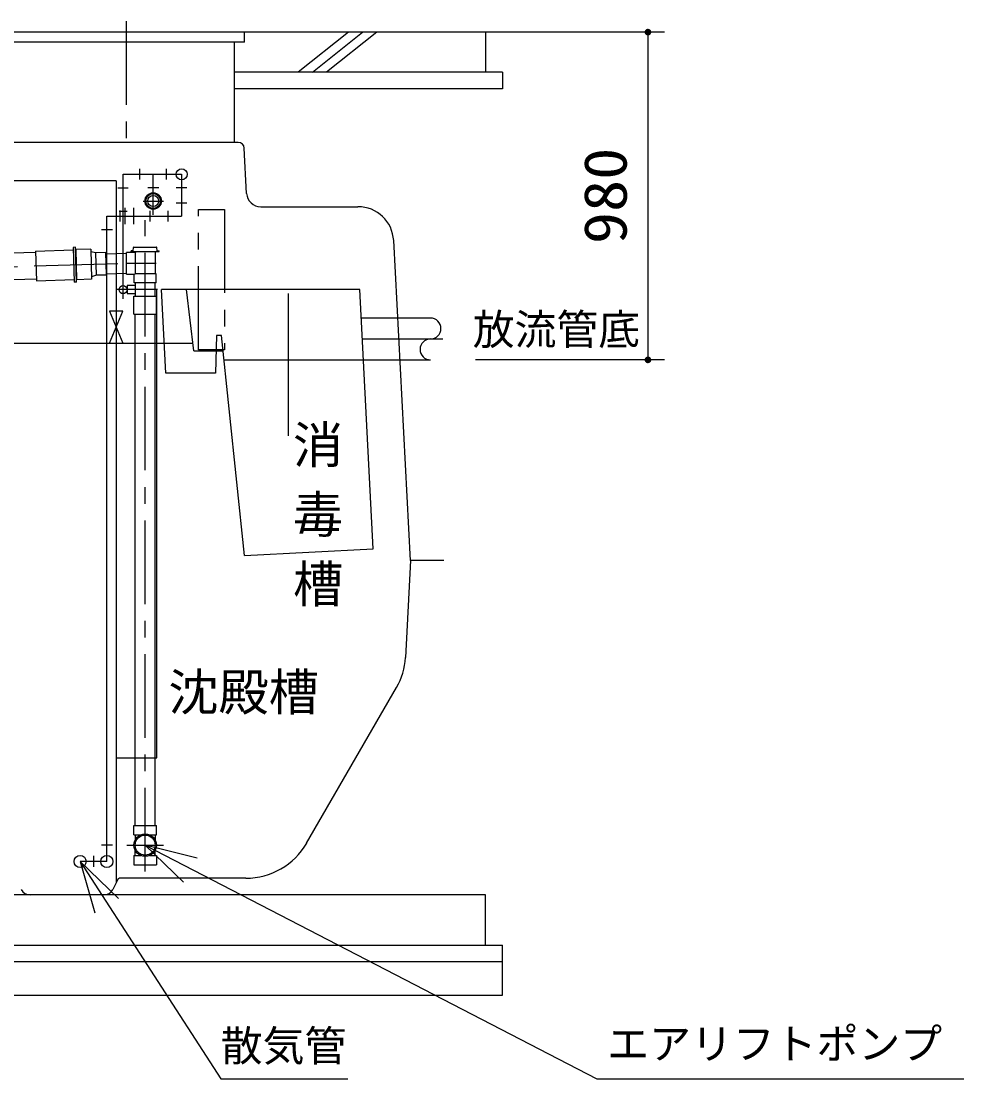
# Model space of a CAD drawing. Units: millimetres, scale not verified. Extents: x -14850 to 14850, y -10500 to 10500.
# Drawn here: x -5867 to -3047, y -5646 to -2483 of the extents above; entities that cross this region are included whole.
import ezdxf
from ezdxf.enums import TextEntityAlignment as Align

# ---------------------------------------------------------------- set-up
doc = ezdxf.new("R2010")
doc.units = ezdxf.units.MM
doc.header["$LTSCALE"] = 50
doc.linetypes.add('CHAIN1', pattern=[8, 5, -1, 1, -1])
doc.linetypes.add('LONG_DASHED1', pattern=[7, 6, -1])
for name, color, linetype, lineweight in [('0-0_製作', 5, 'Continuous', 25), ('0-1_躯体', 5, 'Continuous', 25), ('0-2_寸法', 3, 'LONG_DASHED1', 25), ('0-3_空気管', 3, 'CHAIN1', 25), ('0-5_機器', 3, 'Continuous', 25)]:
    doc.layers.add(name, color=color, linetype=linetype, lineweight=lineweight)
doc.styles.add('ＭＳ ゴシック', font='')
doc.styles.get('ＭＳ ゴシック').set_extended_font_data('MS Gothic')

msp = doc.modelspace()

# ---------------------------------------------------------------- linework, layer by layer
at = {"layer": '0-0_製作', "color": 3}
for p, q in [((-5529.85, -4887.63), (-5526.52, -4887.63)), ((-5529.85, -4915.73), (-5529.85, -4887.63)), ((-5526.34, -4887.63), (-5462.84, -4887.63)), ((-5529.85, -4915.73), (-5509.28, -4915.73)), ((-5526.52, -4915.73), (-5526.52, -4932.08)), ((-5466.34, -4915.73), (-5466.34, -4931.72)), ((-5526.52, -4977.54), (-5526.52, -4961.19)), ((-5466.34, -4977.54), (-5466.34, -4961.55)), ((-5529.85, -4977.54), (-5529.85, -5005.64)), ((-5529.85, -4977.54), (-5509.28, -4977.54)), ((-5529.85, -5005.64), (-5526.52, -5005.64)), ((-5526.34, -5005.64), (-5462.84, -5005.64))]:
    msp.add_line(p, q, dxfattribs=at)
for points in [[(-5483.41, -4915.73), (-5462.84, -4915.73), (-5462.84, -4887.63)], [(-5483.41, -4977.54), (-5462.84, -4977.54), (-5462.84, -5005.64)]]:
    msp.add_lwpolyline(points, dxfattribs=at)
for radius in [33.5, 30]:
    msp.add_circle((-5496.34, -4946.64), radius, dxfattribs=at)
at = {"layer": '0-1_躯体', "color": 2}
for p, q in [((-3942.46, -2515.64), (-11035.13, -2515.64)), ((-5198.84, -2545.64), (-5198.84, -2515.64)), ((-4888.3, -2515.64), (-5038.3, -2635.64)), ((-4995.87, -2635.64), (-4845.87, -2515.64)), ((-4803.44, -2515.64), (-4953.44, -2635.64)), ((-4477.84, -2515.64), (-4477.84, -2635.64)), ((-3992.46, -2515.64), (-3992.46, -3495.64)), ((-5198.84, -2545.64), (-5906.84, -2545.64)), ((-5228.84, -2845.64), (-5228.84, -2545.64)), ((-4427.84, -2635.64), (-5228.84, -2635.64)), ((-3942.46, -3495.64), (-4508.04, -3495.64)), ((-4477.84, -5095.64), (-9577.84, -5095.64)), ((-4477.84, -5245.64), (-4477.84, -5095.64)), ((-9627.84, -5245.64), (-4427.84, -5245.64)), ((-4427.84, -5395.64), (-4427.84, -5245.64)), ((-4427.84, -5295.64), (-9627.84, -5295.64)), ((-9627.84, -5395.64), (-4427.84, -5395.64))]:
    msp.add_line(p, q, dxfattribs=at)
at = {"layer": '0-1_躯体', "color": 3}
for p, q in [((-5217.83, -2845.64), (-5887.85, -2845.64)), ((-5192.78, -2997.83), (-5199.86, -2862.69)), ((-5562.34, -2940.64), (-5387.34, -2940.64)), ((-5562.34, -3312.64), (-5562.34, -2940.64)), ((-5512.34, -2956.64), (-5512.34, -2924.64)), ((-5472.34, -3020.64), (-5472.34, -2940.64)), ((-5432.34, -2956.64), (-5432.34, -2924.64)), ((-5387.34, -2940.64), (-5387.34, -3065.64)), ((-5582.84, -2960.33), (-5910.95, -2960.33)), ((-5582.84, -2960.33), (-5582.84, -5058)), ((-5546.84, -2982.64), (-5577.84, -2982.64)), ((-5488.84, -2980.64), (-5455.84, -2980.64)), ((-5403.34, -2980.64), (-5371.34, -2980.64)), ((-5403.34, -3025.64), (-5371.34, -3025.64)), ((-5610.91, -4995.64), (-5610.91, -3065.64)), ((-5610.91, -3065.64), (-5387.34, -3065.64)), ((-5574.34, -3050.64), (-5550.35, -3050.64)), ((-5570.91, -3082.14), (-5570.91, -3049.14)), ((-5556.91, -3041.14), (-5556.91, -3090.14)), ((-5530.91, -3041.14), (-5530.91, -3090.14)), ((-5480.91, -3081.64), (-5480.91, -3049.64)), ((-5427.34, -3081.64), (-5427.34, -3049.64)), ((-5150.83, -3037.64), (-4859.83, -3037.64)), ((-5627.41, -3105.64), (-5594.41, -3105.64)), ((-5701.25, -3263.04), (-5704.31, -3159.08)), ((-5532.14, -3170.04), (-5531.6, -3159.78)), ((-5530.6, -3158.84), (-5462.08, -3158.84)), ((-5462.84, -3161.64), (-5462.79, -3161.69)), ((-5460.55, -3170.04), (-5461.09, -3159.78)), ((-4702.84, -4095.64), (-4752.98, -3139.04)), ((-5823.9, -3174.6), (-5893.87, -3176.66)), ((-5824.03, -3170.1), (-5711.58, -3166.8)), ((-5824.03, -3170.1), (-5821.42, -3259.06)), ((-5659.12, -3164.76), (-5704.1, -3166.08)), ((-5659.12, -3164.76), (-5656.48, -3254.72)), ((-5641.82, -3242.78), (-5643.79, -3175.81)), ((-5611.83, -3241.9), (-5613.8, -3174.93)), ((-5613.7, -3178.43), (-5552.34, -3176.62)), ((-5552.34, -3239.09), (-5552.34, -3174.19)), ((-5552.04, -3173.89), (-5526.84, -3173.89)), ((-5532.14, -3170.04), (-5537.97, -3170.04)), ((-5537.97, -3171.84), (-5537.97, -3170.04)), ((-5537.97, -3171.84), (-5454.72, -3171.84)), ((-5526.84, -3173.89), (-5526.84, -3171.84)), ((-5526.84, -3173.89), (-5524.84, -3176.14)), ((-5524.84, -3238.14), (-5524.84, -3176.14)), ((-5465.84, -3237.14), (-5465.84, -3171.84)), ((-5460.55, -3170.04), (-5454.72, -3170.04)), ((-5454.72, -3171.84), (-5454.72, -3170.04)), ((-5821.55, -3254.57), (-5891.52, -3256.62)), ((-5821.42, -3259.06), (-5708.97, -3255.76)), ((-5656.48, -3254.72), (-5701.46, -3256.04)), ((-5611.94, -3238.4), (-5552.34, -3236.65)), ((-5552.04, -3239.39), (-5529.09, -3239.39)), ((-5529.09, -3239.39), (-5526.73, -3238.14)), ((-5529.09, -3265.34), (-5529.09, -3239.39)), ((-5464.59, -3238.14), (-5526.73, -3238.14)), ((-5463.59, -3265.34), (-5463.59, -3239.14)), ((-5701.25, -3263.04), (-5708.75, -3263.26)), ((-5550.34, -3273.64), (-5550.34, -3297.64)), ((-5526.34, -3273.64), (-5550.34, -3273.64)), ((-5463.89, -3265.64), (-5528.79, -3265.64)), ((-5526.34, -3265.64), (-5526.34, -3305.64)), ((-5466.34, -3305.64), (-5466.34, -3265.64)), ((-4854.48, -3285.64), (-5447.49, -3285.64)), ((-5350.38, -3468.64), (-5372.85, -3285.64)), ((-5550.34, -3297.64), (-5526.34, -3297.64)), ((-5529.84, -3358.64), (-5529.84, -3305.64)), ((-5529.84, -3305.64), (-5462.84, -3305.64)), ((-5067.53, -3722.49), (-5067.53, -3296.7)), ((-5602.84, -3445.64), (-5562.84, -3349.64)), ((-5526.34, -4887.63), (-5526.34, -3358.64)), ((-5466.34, -4887.63), (-5466.34, -3358.64)), ((-4642.84, -3370.64), (-4850.03, -3370.64)), ((-9288.78, -3445.64), (-5353.21, -3445.64)), ((-5199.24, -4081.02), (-5268.44, -3422.64)), ((-5350.38, -3468.64), (-5263.61, -3468.64)), ((-5260.77, -3495.64), (-4642.84, -3495.64)), ((-4702.84, -4095.64), (-4718.05, -4385.72)), ((-4602.84, -4095.64), (-4702.84, -4095.64)), ((-5013.26, -4940.64), (-4744.57, -4475.25)), ((-5582.84, -4685.64), (-5461.84, -4685.64)), ((-5627.41, -4945.64), (-5594.41, -4945.64)), ((-5496.34, -4946.64), (-4145.07, -5645.64)), ((-5610.91, -4995.64), (-5690.91, -4995.64)), ((-5690.91, -4995.64), (-5269.95, -5645.64)), ((-5650.91, -4979.14), (-5650.91, -5012.14)), ((-5526.34, -5005.64), (-5466.34, -5005.64)), ((-5579.43, -5051.16), (-5593.37, -5079.05)), ((-5195.12, -5045.64), (-5570.48, -5045.64)), ((-5620.2, -5095.64), (-5840.48, -5095.64)), ((-5269.95, -5645.64), (-4889.68, -5645.64)), ((-4145.07, -5645.64), (-3047.45, -5645.64))]:
    msp.add_line(p, q, dxfattribs=at)
at = {"layer": '0-1_躯体', "color": 3, "linetype": 'LONG_DASHED1'}
for p, q in [((-5472.34, -3061.9), (-5472.34, -2976.16)), ((-5502.71, -3020.64), (-5441.11, -3020.64)), ((-5704.1, -3166.08), (-5701.46, -3256.04)), ((-5551.47, -4946.64), (-5441.79, -4946.64))]:
    msp.add_line(p, q, dxfattribs=at)
at = {"layer": '0-1_躯体', "color": 3}
for points in [[(-5704.31, -3159.08), (-5711.8, -3159.3), (-5708.75, -3263.26)], [(-5613.8, -3174.93), (-5643.79, -3175.81), (-5658.9, -3172.25)], [(-5611.83, -3241.9), (-5641.82, -3242.78), (-5656.7, -3247.22)], [(-5461.84, -4685.64), (-5461.84, -3285.64), (-5582.84, -3285.64)], [(-5285.74, -3535.64), (-5434.39, -3535.64), (-5447.49, -3285.64)], [(-5199.24, -4081.02), (-4813.86, -4060.82), (-4854.48, -3285.64)], [(-5529.84, -3358.64), (-5462.84, -3358.64), (-5462.84, -3305.64)], [(-5562.84, -3349.64), (-5602.84, -3349.64), (-5562.84, -3445.64)], [(-5268.44, -3422.64), (-5282.78, -3422.64), (-5285.74, -3535.64)], [(-5341.1, -4985.34), (-5496.34, -4946.64), (-5381.25, -5057.78)], [(-5575.78, -5106.74), (-5690.91, -4995.64), (-5646.75, -5149.42)]]:
    msp.add_lwpolyline(points, dxfattribs=at)
for centre, radius in [((-5387.34, -2940.64), 16.5), ((-5472.34, -3020.64), 24.5), ((-5472.34, -3020.64), 22), ((-5472.34, -3020.64), 16.5), ((-5562.34, -3285.64), 12), ((-5690.91, -4995.63), 18), ((-5610.91, -4995.63), 18)]:
    msp.add_circle(centre, radius, dxfattribs=at)
for centre, radius, start, end in [((-5217.83, -2863.64), 18, 3, 90), ((-5150.83, -2995.64), 42, 182.99998, 270), ((-4859.83, -3144.64), 107, 3, 90), ((-5530.6, -3159.84), 1, 90, 177), ((-5462.08, -3159.84), 1, 3, 90), ((-5464.84, -3237.14), 1, 180, 270), ((-5464.59, -3239.14), 1, 0, 90), ((-5528.79, -3265.34), 0.3, 180, 270), ((-5463.89, -3265.34), 0.3, 270, 0), ((-4642.84, -3401.89), 31.25, 270, 90), ((-4642.84, -3464.39), 31.25, 90, 270), ((-4917.77, -4375.25), 200, 330, 357), ((-5195.12, -4835.64), 210, 270, 330), ((-5570.48, -5055.64), 10, 90, 153.43494), ((-5840.48, -5065.64), 30, 206.56503, 270), ((-5620.2, -5065.64), 30, 270, 333.43494)]:
    msp.add_arc(centre, radius, start, end, dxfattribs=at)
at = {"layer": '0-1_躯体'}
for points in [[(-4002.44, -2515.01), (-3992.46, -2515.64), (-4002.46, -2515.64)], [(-4002.46, -2515.64), (-3997.81, -2524.08), (-4002.38, -2516.89)], [(-4002.46, -2515.64), (-3996.71, -2524.68), (-3997.81, -2524.08)], [(-3992.46, -2515.64), (-3996.71, -2524.68), (-4002.46, -2515.64)], [(-4002.28, -2513.76), (-3992.46, -2515.64), (-4002.44, -2515.01)], [(-4002.38, -2516.89), (-3998.83, -2523.34), (-4002.14, -2518.12)], [(-4002.38, -2516.89), (-3997.81, -2524.08), (-3998.83, -2523.34)], [(-4001.97, -2512.55), (-3992.46, -2515.64), (-4002.28, -2513.76)], [(-4002.14, -2518.12), (-3999.75, -2522.48), (-4001.75, -2519.32)], [(-4002.14, -2518.12), (-3998.83, -2523.34), (-3999.75, -2522.48)], [(-4001.5, -2511.38), (-3992.46, -2515.64), (-4001.97, -2512.55)], [(-4001.75, -2519.32), (-4000.55, -2521.51), (-4001.22, -2520.45)], [(-4001.75, -2519.32), (-3999.75, -2522.48), (-4000.55, -2521.51)], [(-4000.9, -2510.28), (-3992.46, -2515.64), (-4001.5, -2511.38)], [(-4000.16, -2509.26), (-3992.46, -2515.64), (-4000.9, -2510.28)], [(-3999.3, -2508.35), (-3992.46, -2515.64), (-4000.16, -2509.26)], [(-3998.33, -2507.55), (-3992.46, -2515.64), (-3999.3, -2508.35)], [(-3997.27, -2506.87), (-3992.46, -2515.64), (-3998.33, -2507.55)], [(-3997.27, -2506.87), (-3992.46, -2505.64), (-3992.46, -2515.64)], [(-3996.14, -2506.34), (-3992.46, -2505.64), (-3997.27, -2506.87)], [(-3992.46, -2515.64), (-3995.55, -2525.15), (-3996.71, -2524.68)], [(-3994.94, -2505.95), (-3992.46, -2505.64), (-3996.14, -2506.34)], [(-3992.46, -2515.64), (-3994.33, -2525.46), (-3995.55, -2525.15)], [(-3993.71, -2505.72), (-3992.46, -2505.64), (-3994.94, -2505.95)], [(-3992.46, -2515.64), (-3993.08, -2525.62), (-3994.33, -2525.46)], [(-3992.46, -2515.64), (-3992.46, -2525.64), (-3993.08, -2525.62)], [(-3992.46, -2505.64), (-3982.46, -2515.64), (-3992.46, -2515.64)], [(-3991.83, -2505.66), (-3982.46, -2515.64), (-3992.46, -2505.64)], [(-3992.46, -2515.64), (-3991.2, -2525.56), (-3992.46, -2525.64)], [(-3992.46, -2515.64), (-3989.97, -2525.32), (-3991.2, -2525.56)], [(-3992.46, -2515.64), (-3988.78, -2524.93), (-3989.97, -2525.32)], [(-3992.46, -2515.64), (-3987.64, -2524.4), (-3988.78, -2524.93)], [(-3992.46, -2515.64), (-3986.58, -2523.73), (-3987.64, -2524.4)], [(-3982.46, -2515.64), (-3986.58, -2523.73), (-3992.46, -2515.64)], [(-3990.58, -2505.81), (-3982.46, -2515.64), (-3991.83, -2505.66)], [(-3989.37, -2506.13), (-3982.46, -2515.64), (-3990.58, -2505.81)], [(-3988.2, -2506.59), (-3982.46, -2515.64), (-3989.37, -2506.13)], [(-3987.1, -2507.19), (-3982.46, -2515.64), (-3988.2, -2506.59)], [(-3987.1, -2507.19), (-3982.54, -2514.38), (-3982.46, -2515.64)], [(-3986.08, -2507.93), (-3982.54, -2514.38), (-3987.1, -2507.19)], [(-3982.46, -2515.64), (-3985.61, -2522.93), (-3986.58, -2523.73)], [(-3986.08, -2507.93), (-3982.77, -2513.15), (-3982.54, -2514.38)], [(-3985.17, -2508.79), (-3982.77, -2513.15), (-3986.08, -2507.93)], [(-3982.46, -2515.64), (-3984.75, -2522.01), (-3985.61, -2522.93)], [(-3985.17, -2508.79), (-3983.16, -2511.96), (-3982.77, -2513.15)], [(-3984.37, -2509.76), (-3983.16, -2511.96), (-3985.17, -2508.79)], [(-3982.46, -2515.64), (-3984.01, -2520.99), (-3984.75, -2522.01)], [(-3984.37, -2509.76), (-3983.69, -2510.82), (-3983.16, -2511.96)], [(-3982.46, -2515.64), (-3983.41, -2519.89), (-3984.01, -2520.99)], [(-3982.46, -2515.64), (-3982.95, -2518.73), (-3983.41, -2519.89)], [(-3982.46, -2515.64), (-3982.63, -2517.51), (-3982.95, -2518.73)], [(-3982.46, -2515.64), (-3982.48, -2516.26), (-3982.63, -2517.51)], [(-4002.44, -3495.01), (-3992.46, -3495.64), (-4002.46, -3495.64)], [(-4002.46, -3495.64), (-3994.33, -3505.46), (-4002.38, -3496.89)], [(-4002.46, -3495.64), (-3993.08, -3505.62), (-3994.33, -3505.46)], [(-3992.46, -3495.64), (-3993.08, -3505.62), (-4002.46, -3495.64)], [(-4002.28, -3493.76), (-3992.46, -3495.64), (-4002.44, -3495.01)], [(-4002.38, -3496.89), (-3995.55, -3505.15), (-4002.14, -3498.12)], [(-4002.38, -3496.89), (-3994.33, -3505.46), (-3995.55, -3505.15)], [(-4001.97, -3492.55), (-3992.46, -3495.64), (-4002.28, -3493.76)], [(-4002.14, -3498.12), (-3996.71, -3504.68), (-4001.75, -3499.32)], [(-4002.14, -3498.12), (-3995.55, -3505.15), (-3996.71, -3504.68)], [(-4001.5, -3491.38), (-3992.46, -3495.64), (-4001.97, -3492.55)], [(-4001.75, -3499.32), (-3997.81, -3504.08), (-4001.22, -3500.45)], [(-4001.75, -3499.32), (-3996.71, -3504.68), (-3997.81, -3504.08)], [(-4000.9, -3490.28), (-3992.46, -3495.64), (-4001.5, -3491.38)], [(-4001.22, -3500.45), (-3998.83, -3503.34), (-4000.55, -3501.51)], [(-4001.22, -3500.45), (-3997.81, -3504.08), (-3998.83, -3503.34)], [(-4000.16, -3489.26), (-3992.46, -3495.64), (-4000.9, -3490.28)], [(-4000.55, -3501.51), (-3998.83, -3503.34), (-3999.75, -3502.48)], [(-3999.3, -3488.35), (-3992.46, -3495.64), (-4000.16, -3489.26)], [(-3998.33, -3487.55), (-3992.46, -3495.64), (-3999.3, -3488.35)], [(-3998.33, -3487.55), (-3992.46, -3485.64), (-3992.46, -3495.64)], [(-3997.27, -3486.87), (-3992.46, -3485.64), (-3998.33, -3487.55)], [(-3996.14, -3486.34), (-3992.46, -3485.64), (-3997.27, -3486.87)], [(-3994.94, -3485.95), (-3992.46, -3485.64), (-3996.14, -3486.34)], [(-3993.71, -3485.72), (-3992.46, -3485.64), (-3994.94, -3485.95)], [(-3992.46, -3495.64), (-3992.46, -3505.64), (-3993.08, -3505.62)], [(-3992.46, -3485.64), (-3982.46, -3495.64), (-3992.46, -3495.64)], [(-3991.83, -3485.66), (-3982.46, -3495.64), (-3992.46, -3485.64)], [(-3992.46, -3495.64), (-3991.2, -3505.56), (-3992.46, -3505.64)], [(-3992.46, -3495.64), (-3989.97, -3505.32), (-3991.2, -3505.56)], [(-3992.46, -3495.64), (-3988.78, -3504.93), (-3989.97, -3505.32)], [(-3992.46, -3495.64), (-3987.64, -3504.4), (-3988.78, -3504.93)], [(-3992.46, -3495.64), (-3986.58, -3503.73), (-3987.64, -3504.4)], [(-3992.46, -3495.64), (-3985.61, -3502.93), (-3986.58, -3503.73)], [(-3982.46, -3495.64), (-3985.61, -3502.93), (-3992.46, -3495.64)], [(-3990.58, -3485.81), (-3982.46, -3495.64), (-3991.83, -3485.66)], [(-3990.58, -3485.81), (-3982.54, -3494.38), (-3982.46, -3495.64)], [(-3989.37, -3486.13), (-3982.54, -3494.38), (-3990.58, -3485.81)], [(-3989.37, -3486.13), (-3982.77, -3493.15), (-3982.54, -3494.38)], [(-3988.2, -3486.59), (-3982.77, -3493.15), (-3989.37, -3486.13)], [(-3988.2, -3486.59), (-3983.16, -3491.96), (-3982.77, -3493.15)], [(-3987.1, -3487.19), (-3983.16, -3491.96), (-3988.2, -3486.59)], [(-3987.1, -3487.19), (-3983.69, -3490.82), (-3983.16, -3491.96)], [(-3986.08, -3487.93), (-3983.69, -3490.82), (-3987.1, -3487.19)], [(-3986.08, -3487.93), (-3984.37, -3489.76), (-3983.69, -3490.82)], [(-3985.17, -3488.79), (-3984.37, -3489.76), (-3986.08, -3487.93)], [(-3982.46, -3495.64), (-3984.75, -3502.01), (-3985.61, -3502.93)], [(-3982.46, -3495.64), (-3984.01, -3500.99), (-3984.75, -3502.01)], [(-3982.46, -3495.64), (-3983.41, -3499.89), (-3984.01, -3500.99)], [(-3982.46, -3495.64), (-3982.95, -3498.73), (-3983.41, -3499.89)], [(-3982.46, -3495.64), (-3982.63, -3497.51), (-3982.95, -3498.73)], [(-3982.46, -3495.64), (-3982.48, -3496.26), (-3982.63, -3497.51)]]:
    msp.add_solid(points, dxfattribs=at)
at = {"layer": '0-2_寸法'}
msp.add_line((-5459.84, -3285.64), (-5579.34, -3285.64), dxfattribs=at)
at = {"layer": '0-3_空気管'}
for p, q in [((-5552.84, -2482.78), (-5552.84, -2878.87)), ((-5336.36, -3465.64), (-5336.36, -3045.64)), ((-5496.34, -5025.83), (-5496.34, -3078.14)), ((-9026.57, -3308.75), (-5552.34, -3206.64)), ((-5552.34, -3206.64), (-5463.59, -3206.64)), ((-4846.75, -3433.14), (-4606.26, -3433.14)), ((-5259.45, -3465.64), (-5336.36, -3465.64))]:
    msp.add_line(p, q, dxfattribs=at)
msp.add_lwpolyline([(-5336.36, -3045.64), (-5259.45, -3045.64), (-5259.45, -3465.64)], dxfattribs=at)
at = {"layer": '0-5_機器', "color": 2}
for p, q in [((-4427.84, -2635.64), (-4427.84, -2685.64)), ((-4427.84, -2685.64), (-5228.84, -2685.64))]:
    msp.add_line(p, q, dxfattribs=at)

# ---------------------------------------------------------------- texts
at = {"layer": '0-1_躯体', "color": 4, "style": 'ＭＳ ゴシック', "width": 1.1}
msp.add_text('980', height=128.4, rotation=90, dxfattribs=at).set_placement((-4017.46, -3149.39), align=Align.BOTTOM_LEFT)
at = {"layer": '0-1_躯体', "color": 4, "style": 'ＭＳ ゴシック'}
for s, height, p in [('放流管底', 91.79, (-4516.56, -3477.95)), ('消', 110, (-5054.19, -3838.02)), ('毒', 110, (-5054.19, -4046.02)), ('槽', 110, (-5054.19, -4254.02)), ('沈殿槽', 110, (-5427.03, -4577.19)), ('散気管', 91.79, (-5270.3, -5620.26)), ('\u3000エアリフトポンプ\u3000', 91.79, (-4239.23, -5613.93))]:
    msp.add_text(s, height=height, dxfattribs=at).set_placement(p, align=Align.BOTTOM_LEFT)

doc.saveas('drawing.dxf')
